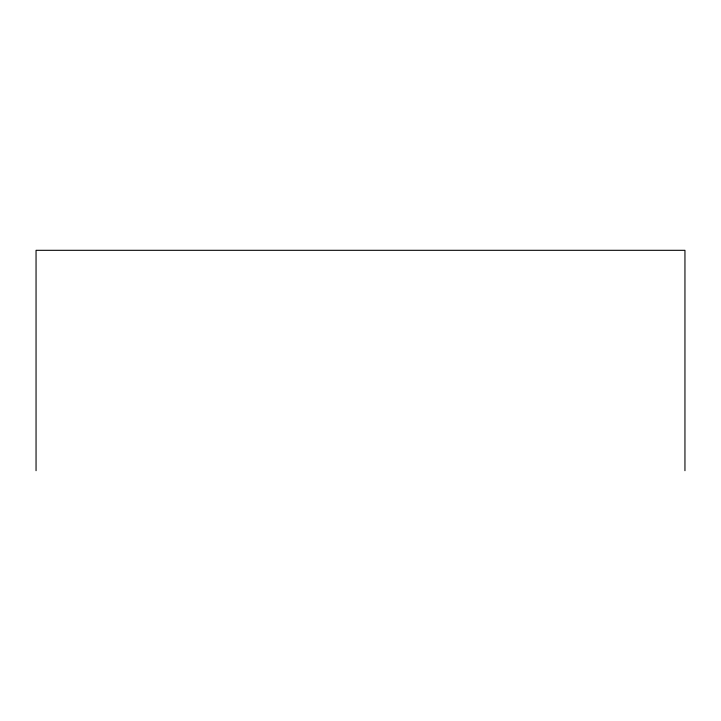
<?xml version="1.0" encoding="UTF-8"?>
<svg xmlns="http://www.w3.org/2000/svg" width="721" height="721" viewBox="0 0 721 721"><rect width="100%" height="100%" fill="white"/><g stroke="black" fill="none" stroke-linecap="round" stroke-linejoin="round"><path stroke-width="1.08" d="M684.95 470.687L684.95 250.313L36.05 250.313L36.05 470.687"/></g></svg>
